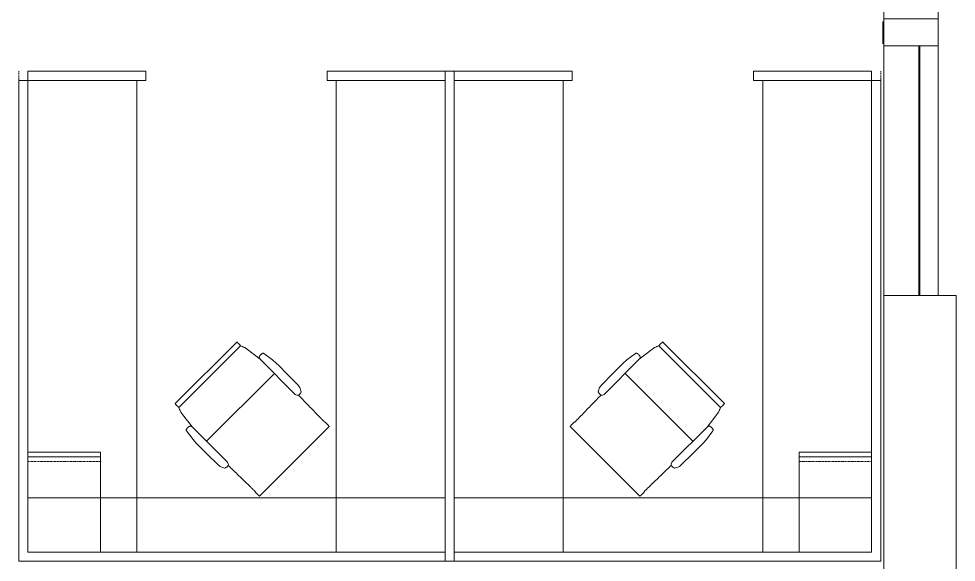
# Model space of a CAD drawing. Header units: inches. Extents: x 0 to 2535, y 0 to 2052.
# Drawn here: x 2320.3 to 2527, y 1508.7 to 1628.5 of the extents above; entities that cross this region are included whole.
import ezdxf

# ---------------------------------------------------------------- set-up
doc = ezdxf.new("R2010")
doc.units = ezdxf.units.IN
doc.header["$MEASUREMENT"] = 0
doc.linetypes.add('DASH 1_32_', pattern=[0.0625, 0.03125, -0.03125])
doc.linetypes.add('Dash 1_8_', pattern=[0.25, 0.125, -0.125])
for name, color, linetype, lineweight in [('_700_INTERIORS', 7, 'Continuous', 9), ('A-DETL', 90, 'Continuous', 9), ('CORE', 7, 'Continuous', 9), ('I-FURN', 30, 'Continuous', 9), ('Victor Bldg - 7th Floor_LINK_dwg', 8, 'Continuous', 9), ('WINDOWS', 7, 'Continuous', 9)]:
    doc.layers.add(name, color=color, linetype=linetype, lineweight=lineweight)

# ---------------------------------------------------------------- blocks, each defined once
blk = doc.blocks.new('Victor Bldg - 7th Floor_LINK_dwg-6972240-Level 07  POWER _ SIGNAL')
at = {"layer": '_700_INTERIORS'}
blk.add_line((2510.81, 1627.88), (2510.81, 1623), dxfattribs=at)
at = {"layer": 'CORE', "flags": 128}
blk.add_lwpolyline([(2527, 1567.5), (2511, 1567.5), (2511, 1503.5), (2527, 1503.5)], close=True, dxfattribs=at)
at = {"layer": 'WINDOWS'}
for p, q in [((2511, 1567.5), (2511, 1683.5)), ((2523, 1567.5), (2523, 1683.5)), ((2518.75, 1567.5), (2518.75, 1622.5)), ((2519, 1567.5), (2519, 1622.5))]:
    blk.add_line(p, q, dxfattribs=at)
at = {"layer": 'WINDOWS', "flags": 128}
blk.add_lwpolyline([(2511, 1628.5), (2523, 1628.5), (2523, 1622.5), (2511, 1622.5)], close=True, dxfattribs=at)
blk = doc.blocks.new('F - FRONT-BACK WKSTA - 8 x 9-V33-Level 07  POWER _ SIGNAL')
at = {"layer": 'I-FURN'}
for p, q in [((28, 0), (0, 0)), ((0, 0), (0, -108)), ((0, 0), (2, 0)), ((0, -2), (0, 0)), ((2, 0), (28, 0)), ((28, -2), (28, 0)), ((28, 0), (28, -2)), ((94, 0), (68, 0)), ((68, 0), (94, 0)), ((94, -2), (94, 0)), ((94, 0), (94, -2)), ((0, -94), (0, -2)), ((26, -2), (2, -2)), ((2, -2), (2, -106)), ((2, -106), (2, -2)), ((2, -2), (26, -2)), ((2, -106), (2, -2)), ((2, -2), (28, -2)), ((26, -2), (2, -2)), ((2, -2), (2, -94)), ((26, -106), (26, -2)), ((26, -2), (26, -106)), ((28, -2), (26, -2)), ((68, 0), (68, -2)), ((68, -2), (68, 0)), ((68, -2), (94, -2)), ((70, -2), (68, -2)), ((94, -2), (70, -2)), ((94, -2), (70, -2)), ((70, -2), (70, -106)), ((70, -106), (70, -2)), ((70, -2), (94, -2)), ((94, -106), (94, -2)), ((94, -2), (94, -106)), ((96, -2), (94, -2)), ((94, -2), (94, -106)), ((94, -84), (94, -2)), ((94, -2), (96, -2)), ((96, -108), (96, -2)), ((96, -2), (96, -108)), ((78, -84), (94, -84)), ((78, -84), (94, -84)), ((78, -84), (94, -84)), ((78, -84), (94, -84)), ((78, -84), (94, -84)), ((78, -84), (94, -84)), ((78, -84), (78, -94)), ((94, -84), (78, -84)), ((94, -84), (78, -84)), ((78, -84), (78, -85)), ((94, -84), (78, -84)), ((78, -84), (94, -84)), ((78, -84), (78, -85)), ((78, -84), (78, -85)), ((94, -84), (78, -84)), ((78, -84), (94, -84)), ((78, -84), (78, -85)), ((78, -84), (78, -85)), ((94, -84), (78, -84)), ((78, -84), (94, -84)), ((78, -84), (78, -85)), ((78, -84), (78, -85)), ((94, -94), (94, -84)), ((94, -85), (94, -84)), ((94, -85), (94, -84)), ((94, -84), (94, -85)), ((94, -85), (94, -84)), ((94, -84), (94, -85)), ((94, -85), (94, -84)), ((94, -84), (94, -85)), ((94, -85), (94, -84)), ((78, -85), (94, -85)), ((78, -94), (78, -85)), ((78, -85), (94, -85)), ((94, -85), (78, -85)), ((78, -85), (94, -85)), ((94, -85), (78, -85)), ((78, -85), (94, -85)), ((94, -85), (78, -85)), ((78, -85), (94, -85)), ((94, -85), (94, -94)), ((94, -94), (94, -85)), ((0, -106), (0, -94)), ((2, -94), (2, -106)), ((26, -94), (2, -94)), ((2, -94), (2, -106)), ((2, -106), (2, -94)), ((2, -94), (26, -94)), ((70, -94), (26, -94)), ((26, -94), (70, -94)), ((94, -94), (70, -94)), ((70, -94), (94, -94)), ((78, -94), (78, -106)), ((78, -106), (78, -94)), ((94, -106), (94, -94)), ((94, -94), (94, -106)), ((94, -106), (94, -94)), ((94, -106), (94, -94)), ((94, -94), (94, -106)), ((0, -108), (0, -106)), ((2, -106), (26, -106)), ((26, -106), (2, -106)), ((94, -106), (2, -106)), ((2, -106), (26, -106)), ((2, -106), (26, -106)), ((26, -106), (2, -106)), ((26, -106), (70, -106)), ((26, -106), (70, -106)), ((70, -106), (26, -106)), ((70, -106), (94, -106)), ((94, -106), (70, -106)), ((70, -106), (78, -106)), ((70, -106), (94, -106)), ((94, -106), (70, -106)), ((78, -106), (94, -106)), ((94, -106), (78, -106)), ((78, -106), (94, -106)), ((0, -108), (96, -108)), ((2, -108), (0, -108)), ((96, -108), (2, -108))]:
    blk.add_line(p, q, dxfattribs=at)
at = {"layer": 'I-FURN', "linetype": 'Dash 1_8_'}
for p, q in [((96, 0), (96, -2)), ((96, -2), (96, -108))]:
    blk.add_line(p, q, dxfattribs=at)
at = {"layer": 'I-FURN', "linetype": 'DASH 1_32_'}
blk.add_line((78, -86), (94, -86), dxfattribs=at)
blk = doc.blocks.new('HermanMiller_Collection_Eames_AluminumGroup_LoungeChairSwivel - Arms Swivel Base-7439117-Level 07  POWER _ SIGNAL')
at = {"layer": 'I-FURN'}
for p, q in [((-3.51, 12.46), (-4.59, 12.38)), ((-2.64, 12.49), (-3.51, 12.46)), ((-0.18, 12.49), (-2.64, 12.49)), ((3.32, 12.43), (-0.18, 12.49)), ((3.84, 12.38), (3.32, 12.43)), ((-6.61, 10.58), (-10.12, 10.12)), ((-4.59, 12.38), (-6.94, 12.09)), ((-6.94, 10.64), (-6.61, 10.58)), ((-6.61, 10.58), (4.33, 10.58)), ((-2.19, -10.58), (-2.19, 10.58)), ((3.99, 12.34), (3.84, 12.38)), ((4.64, 12.01), (3.99, 12.34)), ((4.83, 11.89), (4.64, 12.01)), ((13.22, 10.86), (13.22, 10.83)), ((14.64, -10.85), (14.64, 10.85)), ((-12.96, 9.61), (-12.96, -9.61)), ((-11.95, 9.59), (-11.95, 9.63)), ((-11.76, 9.6), (-11.95, 9.59)), ((-11.76, 9.6), (-11.76, -9.6)), ((-11.95, -9.63), (-11.95, -9.59)), ((-11.95, -9.59), (-11.76, -9.6)), ((-10.12, -10.12), (-6.61, -10.58)), ((-6.61, -10.58), (-6.94, -10.64)), ((-6.94, -12.09), (-4.59, -12.38)), ((-6.61, -10.58), (4.33, -10.58)), ((-4.59, -12.38), (-3.51, -12.46)), ((3.32, -12.43), (3.84, -12.38)), ((3.84, -12.38), (3.99, -12.34)), ((3.99, -12.34), (4.64, -12.01)), ((4.64, -12.01), (4.83, -11.89)), ((13.22, -10.83), (13.22, -10.86)), ((-3.51, -12.46), (-2.64, -12.49)), ((-2.64, -12.49), (-0.18, -12.49)), ((-0.18, -12.49), (3.32, -12.43))]:
    blk.add_line(p, q, dxfattribs=at)
at = {"layer": 'I-FURN', "flags": 128}
for points in [[(5.52, 10.95), (5.23, 10.95), (4.94, 10.96)], [(4.94, -10.96), (5.23, -10.95), (5.52, -10.95)]]:
    blk.add_lwpolyline(points, dxfattribs=at)
at = {"layer": 'I-FURN'}
for centre, radius, start, end in [((4.33, 11.27), 0.69, 270, 332.7502), ((3.68, 11.28), 1.3, 345.8347, 28.1255), ((-12.38, 5.3), 4.35, 84.2936, 97.7064), ((-12.38, -5.3), 4.35, 262.2936, 275.7064), ((4.33, -11.27), 0.69, 27.2498, 90), ((3.68, -11.28), 1.3, 331.8745, 14.1653)]:
    blk.add_arc(centre, radius, start, end, dxfattribs=at)
for points, knots in [([(-6.94, 12.09), (-6.95, 12.09), (-6.97, 12.09), (-6.99, 12.08), (-7, 12.08), (-7.02, 12.07), (-7.03, 12.06), (-7.05, 12.05), (-7.05, 12.04), (-7.06, 12.04), (-7.07, 12.03), (-7.08, 12.02), (-7.09, 12.01), (-7.1, 12), (-7.11, 11.98), (-7.12, 11.97), (-7.13, 11.96), (-7.14, 11.94), (-7.15, 11.92), (-7.16, 11.9), (-7.18, 11.85), (-7.21, 11.77), (-7.23, 11.66), (-7.25, 11.52), (-7.26, 11.37), (-7.25, 11.23), (-7.24, 11.11), (-7.22, 11.02), (-7.2, 10.95), (-7.18, 10.9), (-7.17, 10.87), (-7.16, 10.85), (-7.15, 10.83), (-7.14, 10.81), (-7.13, 10.8), (-7.12, 10.78), (-7.11, 10.77), (-7.11, 10.76), (-7.1, 10.74), (-7.09, 10.73), (-7.08, 10.72), (-7.07, 10.71), (-7.06, 10.7), (-7.05, 10.69), (-7.03, 10.68), (-7.02, 10.67), (-7, 10.66), (-6.99, 10.65), (-6.96, 10.65), (-6.95, 10.65), (-6.94, 10.64)], [0, 0, 0, 0, 0.020833, 0.03125, 0.041667, 0.052083, 0.0625, 0.072917, 0.078125, 0.083333, 0.088542, 0.09375, 0.104167, 0.114583, 0.125, 0.135417, 0.145833, 0.15625, 0.166667, 0.1875, 0.208333, 0.25, 0.333333, 0.416667, 0.5, 0.583333, 0.666667, 0.708333, 0.75, 0.78125, 0.796875, 0.8125, 0.828125, 0.835938, 0.84375, 0.859375, 0.867188, 0.875, 0.882812, 0.890625, 0.90625, 0.914062, 0.917969, 0.921875, 0.9375, 0.953125, 0.957031, 0.96875, 0.984375, 1, 1, 1, 1]), ([(13.34, 10.88), (13.32, 10.88), (13.29, 10.88), (13.27, 10.88), (13.25, 10.88), (13.23, 10.87), (13.22, 10.87), (13.22, 10.87), (13.22, 10.86)], [0, 0, 0, 0, 0.25, 0.375, 0.5, 0.625, 0.75, 1, 1, 1, 1]), ([(14.64, 10.85), (14.64, 10.85), (14.63, 10.86), (14.6, 10.87), (14.54, 10.87), (14.47, 10.88), (14.38, 10.89), (14.25, 10.89), (13.97, 10.9), (13.61, 10.9), (13.4, 10.89), (13.34, 10.88)], [0, 0, 0, 0, 0.071429, 0.142857, 0.214286, 0.285714, 0.357143, 0.428571, 0.571429, 0.857143, 1, 1, 1, 1]), ([(-6.94, -10.64), (-6.95, -10.65), (-6.97, -10.65), (-6.99, -10.65), (-7, -10.66), (-7.02, -10.67), (-7.03, -10.68), (-7.05, -10.69), (-7.05, -10.69), (-7.06, -10.7), (-7.07, -10.71), (-7.08, -10.72), (-7.08, -10.73), (-7.1, -10.74), (-7.11, -10.76), (-7.12, -10.77), (-7.13, -10.78), (-7.13, -10.8), (-7.15, -10.82), (-7.16, -10.85), (-7.18, -10.89), (-7.2, -10.95), (-7.22, -11.02), (-7.24, -11.11), (-7.26, -11.28), (-7.26, -11.47), (-7.23, -11.66), (-7.21, -11.77), (-7.18, -11.84), (-7.17, -11.87), (-7.16, -11.89), (-7.15, -11.91), (-7.14, -11.93), (-7.13, -11.94), (-7.12, -11.96), (-7.12, -11.97), (-7.11, -11.98), (-7.1, -12), (-7.09, -12.01), (-7.08, -12.02), (-7.07, -12.03), (-7.06, -12.04), (-7.05, -12.05), (-7.03, -12.06), (-7.02, -12.07), (-7, -12.08), (-6.99, -12.08), (-6.96, -12.09), (-6.95, -12.09), (-6.94, -12.09)], [0, 0, 0, 0, 0.020833, 0.03125, 0.041667, 0.052083, 0.0625, 0.072917, 0.078125, 0.083333, 0.088542, 0.09375, 0.104167, 0.114583, 0.125, 0.135417, 0.145833, 0.15625, 0.166667, 0.1875, 0.208333, 0.25, 0.291667, 0.333333, 0.416667, 0.583333, 0.666667, 0.75, 0.78125, 0.796875, 0.8125, 0.828125, 0.835938, 0.84375, 0.859375, 0.867188, 0.875, 0.882812, 0.890625, 0.90625, 0.914062, 0.917969, 0.921875, 0.9375, 0.953125, 0.957031, 0.96875, 0.984375, 1, 1, 1, 1]), ([(13.22, -10.86), (13.22, -10.87), (13.22, -10.87), (13.23, -10.87), (13.25, -10.88), (13.27, -10.88), (13.29, -10.88), (13.32, -10.88), (13.34, -10.88)], [0, 0, 0, 0, 0.25, 0.375, 0.5, 0.625, 0.75, 1, 1, 1, 1]), ([(13.34, -10.88), (13.4, -10.89), (13.54, -10.9), (13.87, -10.9), (14.27, -10.9), (14.52, -10.88), (14.62, -10.86), (14.64, -10.86), (14.64, -10.85)], [0, 0, 0, 0, 0.142857, 0.285714, 0.571429, 0.785714, 0.892857, 1, 1, 1, 1])]:
    blk.add_open_spline(points, degree=3, knots=knots, dxfattribs=at)
for points in [[(11.73, 10.84), (10.68, 10.85), (8.59, 10.89), (6.54, 10.92), (5.52, 10.95)], [(13.22, 10.83), (12.96, 10.83), (12.47, 10.83), (11.97, 10.84), (11.73, 10.84)], [(-10.83, 9.99), (-11.02, 9.92), (-11.37, 9.8), (-11.64, 9.67), (-11.76, 9.6)], [(-10.12, 10.12), (-10.2, 10.11), (-10.35, 10.09), (-10.55, 10.06), (-10.71, 10.02), (-10.79, 10), (-10.83, 9.99)], [(-11.76, -9.6), (-11.64, -9.67), (-11.37, -9.8), (-11.02, -9.92), (-10.83, -9.99)], [(-10.83, -9.99), (-10.79, -10), (-10.71, -10.02), (-10.55, -10.06), (-10.35, -10.09), (-10.2, -10.11), (-10.12, -10.12)], [(5.52, -10.95), (6.54, -10.92), (8.59, -10.89), (10.68, -10.85), (11.73, -10.84)], [(11.73, -10.84), (11.97, -10.84), (12.47, -10.83), (12.96, -10.83), (13.22, -10.83)]]:
    blk.add_open_spline(points, degree=3, dxfattribs=at)
blk = doc.blocks.new('F - FRONT-BACK WKSTA - 8 x 9-V34-Level 07  POWER _ SIGNAL')
at = {"layer": 'I-FURN'}
for p, q in [((96, 108), (0, 108)), ((0, 108), (0, 0)), ((0, 106), (0, 108)), ((0, 108), (2, 108)), ((2, 108), (96, 108)), ((96, 2), (96, 108)), ((96, 108), (96, 2)), ((0, 94), (0, 106)), ((26, 106), (2, 106)), ((2, 106), (2, 2)), ((2, 2), (2, 106)), ((2, 106), (26, 106)), ((2, 2), (2, 106)), ((2, 106), (94, 106)), ((26, 106), (2, 106)), ((2, 106), (2, 94)), ((26, 106), (2, 106)), ((2, 106), (2, 94)), ((2, 94), (2, 106)), ((2, 106), (26, 106)), ((26, 2), (26, 106)), ((26, 106), (26, 2)), ((70, 106), (26, 106)), ((70, 106), (26, 106)), ((26, 106), (70, 106)), ((70, 106), (70, 2)), ((94, 106), (70, 106)), ((70, 106), (94, 106)), ((70, 2), (70, 106)), ((78, 106), (70, 106)), ((94, 106), (70, 106)), ((70, 106), (94, 106)), ((94, 106), (78, 106)), ((78, 106), (78, 94)), ((78, 94), (78, 106)), ((78, 106), (94, 106)), ((94, 106), (78, 106)), ((94, 94), (94, 106)), ((94, 106), (94, 94)), ((94, 2), (94, 106)), ((94, 106), (94, 2)), ((94, 106), (94, 2)), ((94, 94), (94, 106)), ((94, 94), (94, 106)), ((94, 106), (94, 94)), ((0, 2), (0, 94)), ((2, 94), (2, 2)), ((2, 94), (26, 94)), ((26, 94), (2, 94)), ((26, 94), (70, 94)), ((70, 94), (26, 94)), ((70, 94), (94, 94)), ((94, 94), (70, 94)), ((78, 94), (78, 84)), ((78, 85), (78, 94)), ((94, 84), (94, 94)), ((94, 94), (94, 85)), ((94, 85), (94, 94)), ((94, 85), (78, 85)), ((94, 85), (78, 85)), ((78, 85), (78, 84)), ((94, 85), (78, 85)), ((78, 85), (94, 85)), ((78, 85), (78, 84)), ((78, 85), (78, 84)), ((94, 85), (78, 85)), ((78, 85), (94, 85)), ((78, 85), (78, 84)), ((78, 85), (78, 84)), ((94, 85), (78, 85)), ((78, 85), (94, 85)), ((78, 85), (78, 84)), ((78, 85), (78, 84)), ((94, 84), (94, 85)), ((94, 84), (94, 85)), ((94, 85), (94, 84)), ((94, 84), (94, 85)), ((94, 85), (94, 84)), ((94, 84), (94, 85)), ((94, 85), (94, 84)), ((94, 84), (94, 85)), ((78, 84), (94, 84)), ((78, 84), (94, 84)), ((78, 84), (94, 84)), ((78, 84), (94, 84)), ((78, 84), (94, 84)), ((78, 84), (94, 84)), ((78, 84), (94, 84)), ((78, 84), (94, 84)), ((94, 84), (78, 84)), ((78, 84), (94, 84)), ((94, 84), (78, 84)), ((78, 84), (94, 84)), ((94, 84), (78, 84)), ((78, 84), (94, 84)), ((94, 2), (94, 84)), ((0, 0), (0, 2)), ((0, 0), (28, 0)), ((2, 0), (0, 0)), ((2, 2), (26, 2)), ((26, 2), (2, 2)), ((28, 2), (2, 2)), ((2, 2), (26, 2)), ((28, 0), (2, 0)), ((26, 2), (28, 2)), ((28, 0), (28, 2)), ((28, 2), (28, 0)), ((94, 2), (68, 2)), ((68, 2), (68, 0)), ((68, 0), (68, 2)), ((68, 2), (70, 2)), ((68, 0), (94, 0)), ((94, 0), (68, 0)), ((70, 2), (94, 2)), ((70, 2), (94, 2)), ((94, 2), (70, 2)), ((94, 0), (94, 2)), ((94, 2), (94, 0)), ((94, 2), (96, 2)), ((96, 2), (94, 2))]:
    blk.add_line(p, q, dxfattribs=at)
at = {"layer": 'I-FURN', "linetype": 'Dash 1_8_'}
for p, q in [((96, 2), (96, 108)), ((96, 0), (96, 2))]:
    blk.add_line(p, q, dxfattribs=at)
at = {"layer": 'I-FURN', "linetype": 'DASH 1_32_'}
blk.add_line((78, 86), (94, 86), dxfattribs=at)
blk = doc.blocks.new('HermanMiller_Collection_Eames_AluminumGroup_LoungeChairSwivel - Arms Swivel Base-7459861-Level 07  POWER _ SIGNAL')
at = {"layer": 'I-FURN'}
for p, q in [((-4.59, 12.38), (-3.51, 12.46)), ((-3.51, 12.46), (-2.64, 12.49)), ((-2.64, 12.49), (-0.18, 12.49)), ((-0.18, 12.49), (3.32, 12.43)), ((3.32, 12.43), (3.84, 12.38)), ((-10.12, 10.12), (-6.61, 10.58)), ((-6.94, 12.09), (-4.59, 12.38)), ((-6.61, 10.58), (-6.94, 10.64)), ((-6.61, 10.58), (4.33, 10.58)), ((-2.19, 10.58), (-2.19, -10.58)), ((3.84, 12.38), (3.99, 12.34)), ((3.99, 12.34), (4.64, 12.01)), ((4.64, 12.01), (4.83, 11.89)), ((13.22, 10.83), (13.22, 10.86)), ((14.64, 10.85), (14.64, -10.85)), ((-12.96, -9.61), (-12.96, 9.61)), ((-11.95, 9.63), (-11.95, 9.59)), ((-11.95, 9.59), (-11.76, 9.6)), ((-11.76, -9.6), (-11.76, 9.6)), ((-11.95, -9.59), (-11.95, -9.63)), ((-11.76, -9.6), (-11.95, -9.59)), ((-6.61, -10.58), (-10.12, -10.12)), ((-6.94, -10.64), (-6.61, -10.58)), ((-4.59, -12.38), (-6.94, -12.09)), ((-6.61, -10.58), (4.33, -10.58)), ((-3.51, -12.46), (-4.59, -12.38)), ((3.84, -12.38), (3.32, -12.43)), ((3.99, -12.34), (3.84, -12.38)), ((4.64, -12.01), (3.99, -12.34)), ((4.83, -11.89), (4.64, -12.01)), ((13.22, -10.86), (13.22, -10.83)), ((-2.64, -12.49), (-3.51, -12.46)), ((-0.18, -12.49), (-2.64, -12.49)), ((3.32, -12.43), (-0.18, -12.49))]:
    blk.add_line(p, q, dxfattribs=at)
at = {"layer": 'I-FURN', "flags": 128}
for points in [[(4.94, 10.96), (5.23, 10.95), (5.52, 10.95)], [(5.52, -10.95), (5.23, -10.95), (4.94, -10.96)]]:
    blk.add_lwpolyline(points, dxfattribs=at)
at = {"layer": 'I-FURN'}
for centre, radius, start, end in [((4.33, 11.27), 0.69, 270, 332.7502), ((3.68, 11.28), 1.3, 345.8347, 28.1255), ((-12.38, 5.3), 4.35, 84.2936, 97.7064), ((-12.38, -5.3), 4.35, 262.2936, 275.7064), ((4.33, -11.27), 0.69, 27.2498, 90), ((3.68, -11.28), 1.3, 331.8745, 14.1653)]:
    blk.add_arc(centre, radius, start, end, dxfattribs=at)
for points, knots in [([(-6.94, 10.64), (-6.95, 10.65), (-6.96, 10.65), (-6.99, 10.65), (-7, 10.66), (-7.02, 10.67), (-7.03, 10.68), (-7.05, 10.69), (-7.06, 10.7), (-7.07, 10.71), (-7.08, 10.72), (-7.09, 10.73), (-7.1, 10.74), (-7.11, 10.76), (-7.11, 10.77), (-7.12, 10.78), (-7.13, 10.8), (-7.14, 10.81), (-7.15, 10.83), (-7.16, 10.85), (-7.17, 10.87), (-7.18, 10.9), (-7.2, 10.95), (-7.22, 11.02), (-7.24, 11.11), (-7.25, 11.23), (-7.26, 11.37), (-7.25, 11.52), (-7.23, 11.66), (-7.21, 11.77), (-7.18, 11.85), (-7.16, 11.9), (-7.15, 11.92), (-7.14, 11.94), (-7.13, 11.96), (-7.12, 11.97), (-7.11, 11.98), (-7.1, 12), (-7.09, 12.01), (-7.08, 12.02), (-7.07, 12.03), (-7.06, 12.04), (-7.05, 12.04), (-7.05, 12.05), (-7.03, 12.06), (-7.02, 12.07), (-7, 12.08), (-6.99, 12.08), (-6.97, 12.09), (-6.95, 12.09), (-6.94, 12.09)], [-1, -1, -1, -1, -0.984375, -0.96875, -0.957031, -0.953125, -0.9375, -0.921875, -0.917969, -0.914062, -0.90625, -0.890625, -0.882812, -0.875, -0.867188, -0.859375, -0.84375, -0.835938, -0.828125, -0.8125, -0.796875, -0.78125, -0.75, -0.708333, -0.666667, -0.583333, -0.5, -0.416667, -0.333333, -0.25, -0.208333, -0.1875, -0.166667, -0.15625, -0.145833, -0.135417, -0.125, -0.114583, -0.104167, -0.09375, -0.088542, -0.083333, -0.078125, -0.072917, -0.0625, -0.052083, -0.041667, -0.03125, -0.020833, 0, 0, 0, 0]), ([(13.22, 10.86), (13.22, 10.87), (13.22, 10.87), (13.23, 10.87), (13.25, 10.88), (13.27, 10.88), (13.29, 10.88), (13.32, 10.88), (13.34, 10.88)], [-1, -1, -1, -1, -0.75, -0.625, -0.5, -0.375, -0.25, 0, 0, 0, 0]), ([(13.34, 10.88), (13.4, 10.89), (13.61, 10.9), (13.97, 10.9), (14.25, 10.89), (14.38, 10.89), (14.47, 10.88), (14.54, 10.87), (14.6, 10.87), (14.63, 10.86), (14.64, 10.85), (14.64, 10.85)], [-1, -1, -1, -1, -0.857143, -0.571429, -0.428571, -0.357143, -0.285714, -0.214286, -0.142857, -0.071429, 0, 0, 0, 0]), ([(-6.94, -12.09), (-6.95, -12.09), (-6.96, -12.09), (-6.99, -12.08), (-7, -12.08), (-7.02, -12.07), (-7.03, -12.06), (-7.05, -12.05), (-7.06, -12.04), (-7.07, -12.03), (-7.08, -12.02), (-7.09, -12.01), (-7.1, -12), (-7.11, -11.98), (-7.12, -11.97), (-7.12, -11.96), (-7.13, -11.94), (-7.14, -11.93), (-7.15, -11.91), (-7.16, -11.89), (-7.17, -11.87), (-7.18, -11.84), (-7.21, -11.77), (-7.23, -11.66), (-7.26, -11.47), (-7.26, -11.28), (-7.24, -11.11), (-7.22, -11.02), (-7.2, -10.95), (-7.18, -10.89), (-7.16, -10.85), (-7.15, -10.82), (-7.13, -10.8), (-7.13, -10.78), (-7.12, -10.77), (-7.11, -10.76), (-7.1, -10.74), (-7.08, -10.73), (-7.08, -10.72), (-7.07, -10.71), (-7.06, -10.7), (-7.05, -10.69), (-7.05, -10.69), (-7.03, -10.68), (-7.02, -10.67), (-7, -10.66), (-6.99, -10.65), (-6.97, -10.65), (-6.95, -10.65), (-6.94, -10.64)], [-1, -1, -1, -1, -0.984375, -0.96875, -0.957031, -0.953125, -0.9375, -0.921875, -0.917969, -0.914062, -0.90625, -0.890625, -0.882812, -0.875, -0.867188, -0.859375, -0.84375, -0.835938, -0.828125, -0.8125, -0.796875, -0.78125, -0.75, -0.666667, -0.583333, -0.416667, -0.333333, -0.291667, -0.25, -0.208333, -0.1875, -0.166667, -0.15625, -0.145833, -0.135417, -0.125, -0.114583, -0.104167, -0.09375, -0.088542, -0.083333, -0.078125, -0.072917, -0.0625, -0.052083, -0.041667, -0.03125, -0.020833, 0, 0, 0, 0]), ([(13.34, -10.88), (13.32, -10.88), (13.29, -10.88), (13.27, -10.88), (13.25, -10.88), (13.23, -10.87), (13.22, -10.87), (13.22, -10.87), (13.22, -10.86)], [-1, -1, -1, -1, -0.75, -0.625, -0.5, -0.375, -0.25, 0, 0, 0, 0]), ([(14.64, -10.85), (14.64, -10.86), (14.62, -10.86), (14.52, -10.88), (14.27, -10.9), (13.87, -10.9), (13.54, -10.9), (13.4, -10.89), (13.34, -10.88)], [-1, -1, -1, -1, -0.892857, -0.785714, -0.571429, -0.285714, -0.142857, 0, 0, 0, 0])]:
    blk.add_open_spline(points, degree=3, knots=knots, dxfattribs=at)
for points in [[(5.52, 10.95), (6.54, 10.92), (8.59, 10.89), (10.68, 10.85), (11.73, 10.84)], [(11.73, 10.84), (11.97, 10.84), (12.47, 10.83), (12.96, 10.83), (13.22, 10.83)], [(-11.76, 9.6), (-11.64, 9.67), (-11.37, 9.8), (-11.02, 9.92), (-10.83, 9.99)], [(-10.83, 9.99), (-10.79, 10), (-10.71, 10.02), (-10.55, 10.06), (-10.35, 10.09), (-10.2, 10.11), (-10.12, 10.12)], [(-10.83, -9.99), (-11.02, -9.92), (-11.37, -9.8), (-11.64, -9.67), (-11.76, -9.6)], [(-10.12, -10.12), (-10.2, -10.11), (-10.35, -10.09), (-10.55, -10.06), (-10.71, -10.02), (-10.79, -10), (-10.83, -9.99)], [(11.73, -10.84), (10.68, -10.85), (8.59, -10.89), (6.54, -10.92), (5.52, -10.95)], [(13.22, -10.83), (12.96, -10.83), (12.47, -10.83), (11.97, -10.84), (11.73, -10.84)]]:
    blk.add_open_spline(points, degree=3, dxfattribs=at)

msp = doc.modelspace()

# ---------------------------------------------------------------- linework, layer by layer
at = {"layer": 'A-DETL'}
msp.add_line((2511, 479.5), (2511, 2021.5), dxfattribs=at)

# ---------------------------------------------------------------- block references
at = {"layer": 'I-FURN'}
for name, p, rotation in [('F - FRONT-BACK WKSTA - 8 x 9-V34-Level 07  POWER _ SIGNAL', (2416.34, 1616.91), 180), ('HermanMiller_Collection_Eames_AluminumGroup_LoungeChairSwivel - Arms Swivel Base-7459861-Level 07  POWER _ SIGNAL', (2370.76, 1541.27), 315.0000000000003), ('HermanMiller_Collection_Eames_AluminumGroup_LoungeChairSwivel - Arms Swivel Base-7439117-Level 07  POWER _ SIGNAL', (2459.92, 1541.27), 225.0000000000005)]:
    msp.add_blockref(name, p, dxfattribs=dict(at, rotation=rotation))
msp.add_blockref('F - FRONT-BACK WKSTA - 8 x 9-V33-Level 07  POWER _ SIGNAL', (2414.34, 1616.91), dxfattribs=at)
at = {"layer": 'Victor Bldg - 7th Floor_LINK_dwg', "color": 7}
msp.add_blockref('Victor Bldg - 7th Floor_LINK_dwg-6972240-Level 07  POWER _ SIGNAL', (0, 0), dxfattribs=at)

doc.saveas('drawing.dxf')
